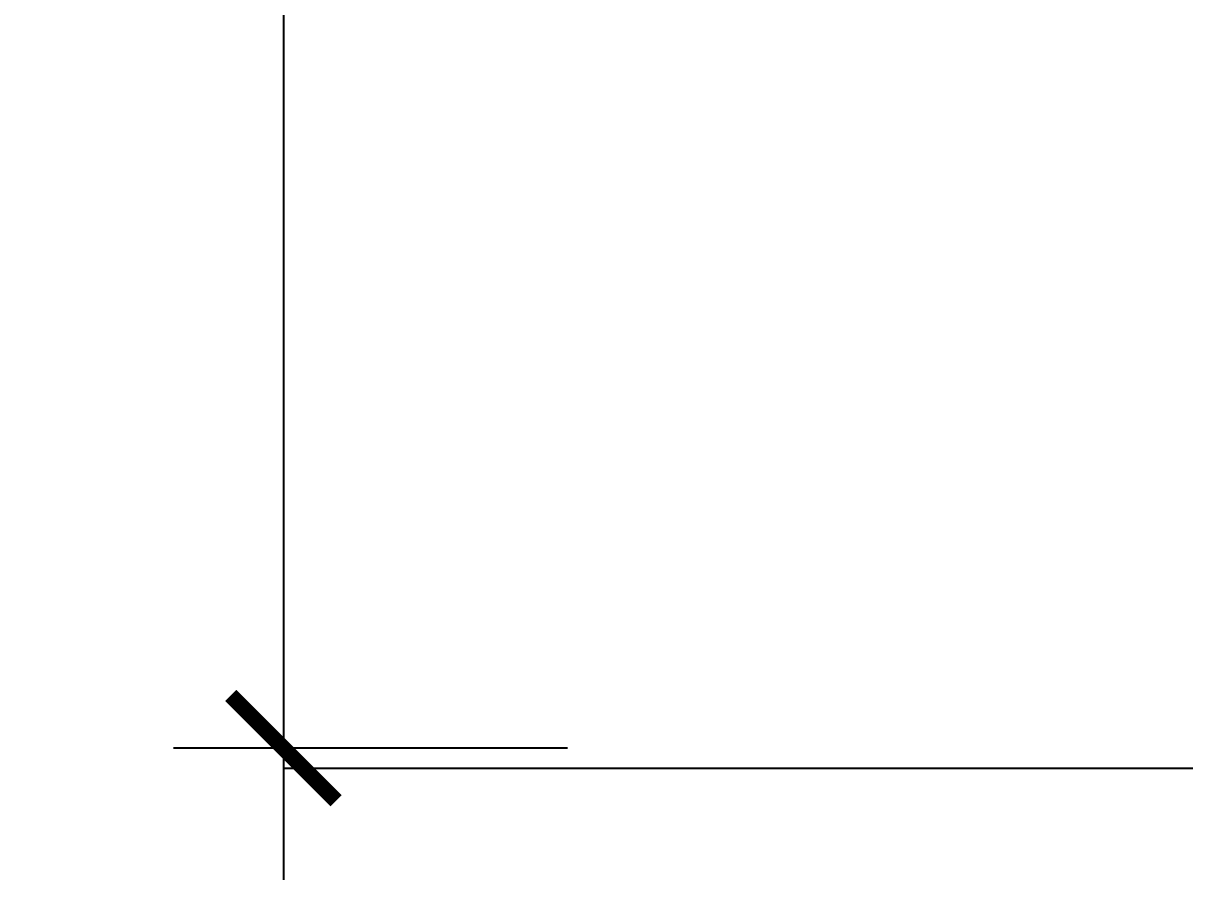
# Model space of a CAD drawing. Header units: millimetres. Extents: x -18512 to 101824, y -95768 to 52898.
# Drawn here: x 22293 to 22954, y -53847 to -53360 of the extents above; entities that cross this region are included whole.
import ezdxf

# ---------------------------------------------------------------- set-up
doc = ezdxf.new("R2010")
doc.units = ezdxf.units.MM
doc.header["$LTSCALE"] = 25
doc.header["$PDMODE"] = 3
doc.layers.get('0').update_dxf_attribs({"color": 254, "lineweight": 0})
doc.layers.get('Defpoints').update_dxf_attribs({"lineweight": 0})
doc.layers.add('I-WALL', color=2, linetype='Continuous', lineweight=9)
doc.layers.add('WD-FURNITURE', color=1, linetype='Continuous')
doc.styles.add('FW_Calibri', font='calibri.ttf')
doc.dimstyles.new('1-50', dxfattribs={"dimscale": 50, "dimtxt": 2, "dimasz": 1.2, "dimexe": 1.25, "dimexo": 0.625, "dimtad": 1, "dimdec": 0, "dimtxsty": 'FW_Calibri', "dimblk": 'ARCHTICK', "dimcen": 2.5, "dimdle": 1.5, "dimadec": 0, "dimazin": 0, "dimtfac": 1, "dimtdec": 0, "dimtmove": 0, "dimatfit": 3, "dimfxl": 6, "dimfxlon": 1, "dimarcsym": 0})

# ---------------------------------------------------------------- blocks, each defined once
blk = doc.blocks.new('l shaped sofa')
at = {"layer": 'WD-FURNITURE'}
for p in [(-123004.66, -13048.96), (-123465.95, -13935.41)]:
    blk.add_line(p, (-123465.95, -13048.96), dxfattribs=at)
blk = doc.blocks.new('_ArchTick')
at = {"color": 0, "linetype": 'ByBlock', "const_width": 0.15}
blk.add_lwpolyline([(-0.5, -0.5), (0.5, 0.5)], dxfattribs=at)
blk = doc.blocks.new('*D411')
at = {"layer": 'Defpoints', "color": 0, "transparency": 16777216}
for p in [(22628.78, -50872.39), (22440.85, -53772.25), (22633.86, -53772.25)]:
    blk.add_point(p, dxfattribs=at)
at = {"layer": 'I-WALL', "color": 0, "lineweight": -2, "transparency": 16777216}
for p, q in [((22440.85, -50797.39), (22440.85, -53847.25)), ((22597.53, -50872.39), (22378.35, -50872.39)), ((22602.61, -53772.25), (22378.35, -53772.25))]:
    blk.add_line(p, q, dxfattribs=at)
at = {"layer": 'I-WALL', "color": 0, "lineweight": -2, "transparency": 16777216, "xscale": 59.99999999999995, "yscale": 59.99999999999995, "zscale": 59.99999999999995}
for p, rotation in [((22440.85, -50872.39), 90), ((22440.85, -53772.25), 270)]:
    blk.add_blockref('_ArchTick', p, dxfattribs=dict(at, rotation=rotation))
at = {"layer": 'I-WALL', "color": 0, "transparency": 16777216, "insert": (22358.37, -52322.32), "char_height": 100, "attachment_point": 5, "rotation": 90, "style": 'FW_Calibri'}
blk.add_mtext('2900', dxfattribs=at)

msp = doc.modelspace()

# ---------------------------------------------------------------- block references
at = {"layer": 'I-WALL', "color": 6, "xscale": 1.083934410651217, "yscale": 1.083934410651217, "zscale": 1.083934410651217, "rotation": 90.00000000000001}
msp.add_blockref('l shaped sofa', (8296.64, 80045.01), dxfattribs=at)

# ---------------------------------------------------------------- dimensions: what is measured, and where the dimension line sits
at = {"layer": 'I-WALL', "color": 1, "true_color": 0xf40b0b}
dim = msp.add_linear_dim(base=(22440.85, -53772.25), p1=(22628.78, -50872.39), p2=(22633.86, -53772.25), angle=90, dimstyle='1-50', dxfattribs=at)
dim.commit()
dim.dimension.update_dxf_attribs({"geometry": '*D411', "text_midpoint": (22358.37, -52322.32)})

doc.saveas('drawing.dxf')
